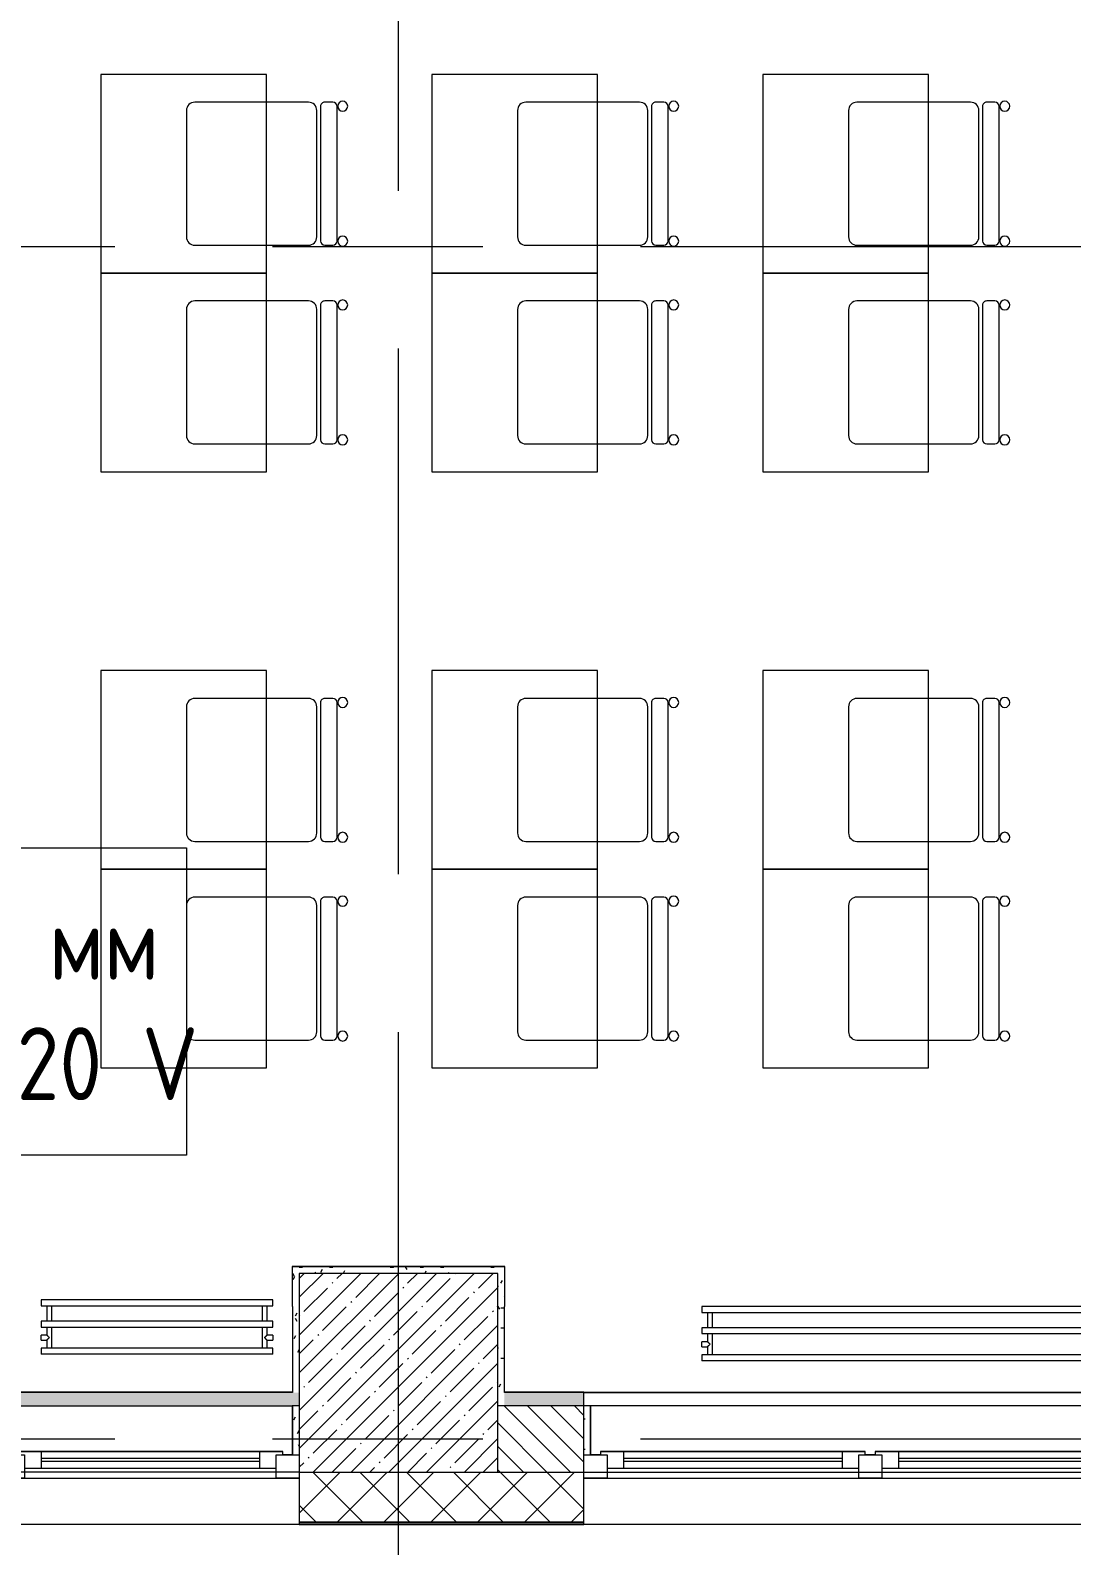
# Model space of a CAD drawing. Header units: millimetres. Extents: x -5714 to 188114, y -8553 to 29000.
# Drawn here: x 32198 to 35344, y -322 to 4253 of the extents above; entities that cross this region are included whole.
import ezdxf

# ---------------------------------------------------------------- set-up
doc = ezdxf.new("R2010")
doc.units = ezdxf.units.MM
doc.linetypes.add('Осевая', pattern=[3175, 635, -476.25, 1587.5, -476.25])
for name, color, linetype, lineweight in [('A-GLAZ', 7, 'Continuous', 9), ('A-GLAZ-1', 7, 'Continuous', 13), ('A-WALL', 7, 'Continuous', 9), ('E-ELEC-FIXT-IDEN', 7, 'Continuous', 9), ('I-WALL', 7, 'Continuous', 9), ('M-EQPM', 7, 'Continuous', 9), ('S-COLS', 7, 'Continuous', 9), ('Оси', 7, 'Continuous', 9), ('Оси-2', 7, 'Осевая', 9)]:
    doc.layers.add(name, color=color, linetype=linetype, lineweight=lineweight)
for name, color, linetype, lineweight, true_color in [('A-WALL-1', 7, 'Continuous', 9, 0x3c3c3c), ('A-WALL-FNSH-1', 7, 'Continuous', 9, 0x3c3c3c), ('I-FURN-1', 7, 'Continuous', 9, 0xf0f0f0)]:
    doc.layers.add(name, color=color, linetype=linetype, lineweight=lineweight, true_color=true_color)
doc.styles.add('GOST Common_1', font='GOST_Common.ttf', dxfattribs={"width": 0.9, "height": 220})
pattern_1 = [(0, (0, 0), (121.92, 30.48), [10.058, -81.382, 10.058, -81.382, -487.68]), (0, (0, 0), (121.92, 30.48), [-182.88, 10.058, -172.822, 10.058, -81.382, -213.36]), (0, (0, 0), (121.92, 30.48), [-457.2, 10.058, -50.902, 10.058, -142.342]), (120, (45.72, 15.24), (-87.356454, 90.345817), [10.058, -81.382, 10.058, -81.382, -487.68]), (120, (45.72, 15.24), (-87.356454, 90.345817), [-182.88, 10.058, -172.822, 10.058, -81.382, -213.36]), (120, (45.72, 15.24), (-87.356454, 90.345817), [-457.2, 10.058, -50.902, 10.058, -142.342]), (240, (60.96, 76.2), (-34.563546, -120.825817), [10.058, -81.382, 10.058, -81.382, -487.68]), (240, (60.96, 76.2), (-34.563546, -120.825817), [-182.88, 10.058, -172.822, 10.058, -81.382, -213.36]), (240, (60.96, 76.2), (-34.563546, -120.825817), [-457.2, 10.058, -50.902, 10.058, -142.342])]

# ---------------------------------------------------------------- blocks, each defined once
blk = doc.blocks.new('BSC_Колонна _Прямоугольная - 600х600-V7-План размещения напольных электротехнических лючков и розеток 3 этажа в осях 1-12')
at = {"layer": 'S-COLS'}
h = blk.add_hatch(dxfattribs=at)
h.set_pattern_fill('FP_12', color=256, style=0, pattern_type=2)
h.set_pattern_definition([(45, (-33310, -200), (-57.02463, 57.02463), []), (45, (-33252.975, -200), (-57.02463, 57.02463), [100.806, -20.161, 3.353, -16.808])])
h.paths.add_polyline_path([(-300, -300), (300, -300), (300, 300), (-300, 300), (-300, -46.9)])
for p, q in [((300, 300), (-300, 300)), ((-300, 300), (-300, -300)), ((300, -300), (300, 300)), ((-300, -300), (300, -300))]:
    blk.add_line(p, q, dxfattribs=at)
blk = doc.blocks.new('120_Окно_СКБ_2Ст - 120_Окно_СКБ_2Ст 2100х2400 _мал створка справа_-22446225-План размещения напольных электротехнических лючков и розеток 3 этажа в осях 1-12')
at = {"layer": 'A-GLAZ'}
for p, q in [((1050, -57), (-1050, -57)), ((-1030, -127), (-1000, -127)), ((-930, -107), (100, -107)), ((100, -117), (-930, -117)), ((170, -127), (198.9, -127)), ((270, -107), (930, -107)), ((930, -117), (270, -117)), ((1000, -127), (1030, -127))]:
    blk.add_line(p, q, dxfattribs=at)
at = {"layer": 'A-GLAZ-1'}
for p, q in [((-1050, -127), (-1050, -57)), ((-1050, -57), (-980, -57)), ((-980, -57), (-980, -127)), ((150, -87), (-980, -87)), ((-980, -87), (-980, -127)), ((-930, -137), (-930, -87)), ((100, -137), (100, -87)), ((150, -127), (150, -57)), ((150, -57), (220, -57)), ((150, -127), (150, -87)), ((220, -57), (220, -127)), ((980, -87), (220, -87)), ((220, -87), (220, -127)), ((270, -137), (270, -87)), ((930, -137), (930, -87)), ((980, -127), (980, -57)), ((980, -57), (1050, -57)), ((980, -127), (980, -87)), ((1050, -57), (1050, -127)), ((-980, -127), (-1050, -127)), ((-980, -127), (-1000, -127)), ((-1000, -127), (-1000, -137)), ((-1000, -137), (170, -137)), ((170, -137), (-1000, -137)), ((220, -127), (150, -127)), ((170, -127), (150, -127)), ((170, -137), (170, -127)), ((220, -127), (200, -127)), ((200, -127), (200, -137)), ((200, -137), (1000, -137)), ((1000, -137), (200, -137)), ((1050, -127), (980, -127)), ((1000, -127), (980, -127)), ((1000, -137), (1000, -127))]:
    blk.add_line(p, q, dxfattribs=at)
blk = doc.blocks.new('120_Окно_СКБ_1Ст - 120_Окно_СКБ_1Ст 900х2500_h_-22445987-План размещения напольных электротехнических лючков и розеток 3 этажа в осях 1-12')
at = {"layer": 'A-GLAZ'}
for p, q in [((450, -57), (-450, -57)), ((-430, -127), (-400, -127)), ((-330, -107), (330, -107)), ((330, -117), (-330, -117)), ((400, -127), (430, -127))]:
    blk.add_line(p, q, dxfattribs=at)
at = {"layer": 'A-GLAZ-1'}
for p, q in [((-450, -127), (-450, -57)), ((-450, -57), (-380, -57)), ((-380, -57), (-380, -127)), ((380, -87), (-380, -87)), ((-380, -87), (-380, -127)), ((-330, -137), (-330, -87)), ((330, -137), (330, -87)), ((380, -127), (380, -57)), ((380, -57), (450, -57)), ((380, -127), (380, -87)), ((450, -57), (450, -127)), ((-380, -127), (-450, -127)), ((-380, -127), (-400, -127)), ((-400, -127), (-400, -137)), ((-400, -137), (400, -137)), ((400, -137), (-400, -137)), ((450, -127), (380, -127)), ((400, -127), (380, -127)), ((400, -137), (400, -127))]:
    blk.add_line(p, q, dxfattribs=at)
blk = doc.blocks.new('Стол базовый прямоугольный - 1_7а-25476368-План размещения напольных электротехнических лючков и розеток 3 этажа в осях 1-12')
at = {"layer": 'I-FURN-1'}
for p, q in [((250, 300), (-250, 300)), ((-250, 300), (-250, -300)), ((250, -300), (250, 300)), ((-250, -300), (250, -300))]:
    blk.add_line(p, q, dxfattribs=at)
blk = doc.blocks.new('Стул Breuer - 1_9а-25403171-План размещения напольных электротехнических лючков и розеток 3 этажа в осях 1-12')
at = {"layer": 'I-FURN-1'}
for p, q in [((190.5, 241.3), (-190.5, 241.3)), ((-215.9, 215.9), (-215.9, 0)), ((215.9, 0), (215.9, 215.9)), ((-215.9, 0), (-215.9, -127)), ((215.9, -127), (215.9, 0)), ((-215.9, -176.2), (-215.9, -200.8)), ((203.2, -163.5), (-203.2, -163.5)), ((-190.5, -152.4), (190.5, -152.4)), ((215.9, -200.8), (215.9, -176.2)), ((-203.2, -213.5), (203.2, -213.5))]:
    blk.add_line(p, q, dxfattribs=at)
for centre, radius, start, end in [((-190.5, 215.9), 25.4, 90, 180), ((190.5, 215.9), 25.4, 0, 90), ((-190.5, -127), 25.4, 180, 270), ((190.5, -127), 25.4, 270, 360), ((-203.2, -176.2), 12.7, 90, 180), ((203.2, -176.2), 12.7, 360, 90), ((-203.5, -230.6), 15.1, 360, 180), ((-203.2, -200.8), 12.7, 180, 270), ((203.7, -230.6), 15.1, 360, 180), ((203.2, -200.8), 12.7, 270, 360), ((-203.5, -230.6), 15.1, 180, 360), ((203.7, -230.6), 15.1, 180, 360)]:
    blk.add_arc(centre, radius, start, end, dxfattribs=at)
blk = doc.blocks.new('Стул Breuer - 1_9а-V45-План размещения напольных электротехнических лючков и розеток 3 этажа в осях 1-12')
at = {"layer": 'I-FURN-1'}
for p, q in [((190.5, 241.3), (-190.5, 241.3)), ((-215.9, 215.9), (-215.9, 0)), ((215.9, 0), (215.9, 215.9)), ((-215.9, 0), (-215.9, -127)), ((215.9, -127), (215.9, 0)), ((-215.9, -176.2), (-215.9, -200.8)), ((203.2, -163.5), (-203.2, -163.5)), ((-190.5, -152.4), (190.5, -152.4)), ((215.9, -200.8), (215.9, -176.2)), ((-203.2, -213.5), (203.2, -213.5))]:
    blk.add_line(p, q, dxfattribs=at)
for centre, radius, start, end in [((-190.5, 215.9), 25.4, 135, 180), ((-190.5, 215.9), 25.4, 90, 135), ((190.5, 215.9), 25.4, 0, 90), ((-190.5, -127), 25.4, 180, 270), ((190.5, -127), 25.4, 270, 360), ((-203.2, -176.2), 12.7, 90, 180), ((203.2, -176.2), 12.7, 360, 90), ((-203.5, -230.6), 15.1, 360, 180), ((-203.2, -200.8), 12.7, 180, 270), ((203.7, -230.6), 15.1, 360, 180), ((203.2, -200.8), 12.7, 270, 360), ((-203.5, -230.6), 15.1, 180, 360), ((203.7, -230.6), 15.1, 180, 360)]:
    blk.add_arc(centre, radius, start, end, dxfattribs=at)
blk = doc.blocks.new('radiator_prado_classic_z_tip_30_po exemplyaru - Classic Z Тип 30-500-30677900-План размещения напольных электротехнических лючков и розеток 3 этажа в осях 1-12')
at = {"layer": 'M-EQPM'}
for p, q in [((0, 228), (0, 210)), ((700, 228), (0, 228)), ((0, 210), (700, 210)), ((17.5, 210), (17.5, 164)), ((32.5, 164), (32.5, 210)), ((667.5, 210), (667.5, 164)), ((682.5, 164), (682.5, 210)), ((700, 210), (700, 228)), ((700, 164), (0, 164)), ((0, 164), (0, 146)), ((0, 146), (700, 146)), ((17.5, 146), (17.5, 121.5)), ((32.5, 82), (32.5, 146)), ((667.5, 146), (667.5, 82)), ((682.5, 121.5), (682.5, 146)), ((700, 146), (700, 164)), ((17.5, 121.5), (0, 121.5)), ((17.5, 121.5), (0, 121.5)), ((0, 121.5), (0, 121.2)), ((0, 106.5), (0, 121.5)), ((0, 121.2), (0, 121.2)), ((0, 106.8), (0, 106.5)), ((0, 106.8), (0, 106.8)), ((0, 106.5), (17.5, 106.5)), ((0, 106.5), (17.5, 106.5)), ((17.5, 106.5), (17.5, 82)), ((700, 121.5), (682.5, 121.5)), ((700, 121.5), (682.5, 121.5)), ((682.5, 82), (682.5, 106.5)), ((682.5, 106.5), (700, 106.5)), ((682.5, 106.5), (700, 106.5)), ((700, 121.5), (700, 106.5)), ((700, 121.2), (700, 121.5)), ((700, 121.5), (700, 121.2)), ((700, 121.2), (700, 121.5)), ((700, 106.5), (700, 106.8)), ((700, 106.8), (700, 106.5)), ((700, 106.5), (700, 106.8)), ((700, 82), (0, 82)), ((0, 82), (0, 64)), ((700, 64), (0, 64)), ((700, 64), (700, 82))]:
    blk.add_line(p, q, dxfattribs=at)
for points, knots in [([(25, 114), (24.5, 114.5), (23.6, 115.4), (22.4, 116.6), (21.6, 117.4), (21.1, 117.9), (20.8, 118.2), (20.5, 118.5), (20.2, 118.8), (19.8, 119.1), (19.6, 119.4), (19.3, 119.7), (19, 120), (18.7, 120.3), (18.5, 120.5), (18.3, 120.7), (18.1, 120.9), (17.9, 121.1), (17.8, 121.2), (17.7, 121.3), (17.5, 121.5), (17.5, 121.5), (17.5, 121.5)], [0, 0, 0, 0, 0.142857, 0.285714, 0.357143, 0.392857, 0.428571, 0.464286, 0.5, 0.535714, 0.571429, 0.607143, 0.642857, 0.678571, 0.714286, 0.75, 0.785714, 0.821429, 0.857143, 0.892857, 0.928571, 1, 1, 1, 1]), ([(17.5, 106.5), (17.5, 106.5), (17.5, 106.5), (17.7, 106.7), (17.8, 106.8), (17.9, 106.9), (18.1, 107.1), (18.3, 107.3), (18.5, 107.5), (18.7, 107.7), (19, 108), (19.3, 108.3), (19.6, 108.6), (19.8, 108.9), (20.3, 109.3), (20.7, 109.7), (21.1, 110.1), (21.6, 110.6), (22.4, 111.4), (23.6, 112.6), (24.5, 113.5), (25, 114)], [0, 0, 0, 0, 0.071429, 0.107143, 0.142857, 0.178571, 0.214286, 0.25, 0.285714, 0.321429, 0.357143, 0.392857, 0.428571, 0.464286, 0.5, 0.571429, 0.607143, 0.642857, 0.714286, 0.857143, 1, 1, 1, 1]), ([(675, 114), (675.5, 114.5), (676.4, 115.4), (677.6, 116.6), (678.4, 117.4), (678.9, 117.9), (679.2, 118.2), (679.5, 118.5), (679.8, 118.8), (680.1, 119.2), (680.4, 119.4), (680.7, 119.7), (681, 120), (681.3, 120.3), (681.5, 120.5), (681.7, 120.7), (681.9, 120.9), (682.1, 121.1), (682.2, 121.2), (682.3, 121.3), (682.5, 121.5), (682.5, 121.5), (682.5, 121.5)], [0, 0, 0, 0, 0.142857, 0.285714, 0.357143, 0.392857, 0.428571, 0.464286, 0.5, 0.535714, 0.571429, 0.607143, 0.642857, 0.678571, 0.714286, 0.75, 0.785714, 0.821429, 0.857143, 0.892857, 0.928571, 1, 1, 1, 1]), ([(682.5, 106.5), (682.5, 106.5), (682.5, 106.5), (682.3, 106.7), (682.2, 106.8), (682.1, 106.9), (681.9, 107.1), (681.7, 107.3), (681.5, 107.5), (681.3, 107.7), (681, 108), (680.7, 108.3), (680.4, 108.6), (680.1, 108.8), (679.7, 109.3), (679.3, 109.7), (678.9, 110.1), (678.4, 110.6), (677.6, 111.4), (676.4, 112.6), (675.5, 113.5), (675, 114)], [0, 0, 0, 0, 0.071429, 0.107143, 0.142857, 0.178571, 0.214286, 0.25, 0.285714, 0.321429, 0.357143, 0.392857, 0.428571, 0.464286, 0.5, 0.571429, 0.607143, 0.642857, 0.714286, 0.857143, 1, 1, 1, 1])]:
    blk.add_open_spline(points, degree=3, knots=knots, dxfattribs=at)
blk = doc.blocks.new('radiator_prado_classic_z_tip_30_po exemplyaru - Classic Z Тип 30-500-30677899-План размещения напольных электротехнических лючков и розеток 3 этажа в осях 1-12')
at = {"layer": 'M-EQPM'}
for p, q in [((0, 228), (0, 210)), ((1600, 228), (0, 228)), ((0, 210), (1600, 210)), ((17.5, 210), (17.5, 164)), ((32.5, 164), (32.5, 210)), ((1567.5, 210), (1567.5, 164)), ((1582.5, 164), (1582.5, 210)), ((1600, 210), (1600, 228)), ((1600, 164), (0, 164)), ((0, 164), (0, 146)), ((0, 146), (1600, 146)), ((17.5, 146), (17.5, 121.5)), ((32.5, 82), (32.5, 146)), ((1567.5, 146), (1567.5, 82)), ((1582.5, 121.5), (1582.5, 146)), ((1600, 146), (1600, 164)), ((17.5, 121.5), (0, 121.5)), ((17.5, 121.5), (0, 121.5)), ((0, 121.5), (0, 121.2)), ((0, 106.5), (0, 121.5)), ((0, 121.2), (0, 121.2)), ((0, 106.8), (0, 106.5)), ((0, 106.8), (0, 106.8)), ((0, 106.5), (17.5, 106.5)), ((0, 106.5), (17.5, 106.5)), ((17.5, 106.5), (17.5, 82)), ((1600, 121.5), (1582.5, 121.5)), ((1600, 121.5), (1582.5, 121.5)), ((1582.5, 82), (1582.5, 106.5)), ((1582.5, 106.5), (1600, 106.5)), ((1582.5, 106.5), (1600, 106.5)), ((1600, 121.5), (1600, 106.5)), ((1600, 121.2), (1600, 121.5)), ((1600, 121.5), (1600, 121.2)), ((1600, 121.2), (1600, 121.5)), ((1600, 106.5), (1600, 106.8)), ((1600, 106.8), (1600, 106.5)), ((1600, 106.5), (1600, 106.8)), ((1600, 82), (0, 82)), ((0, 82), (0, 64)), ((1600, 64), (0, 64)), ((1600, 64), (1600, 82))]:
    blk.add_line(p, q, dxfattribs=at)
for points, knots in [([(25, 114), (24.5, 114.5), (23.6, 115.4), (22.4, 116.6), (21.6, 117.4), (21.1, 117.9), (20.8, 118.2), (20.5, 118.5), (20.2, 118.8), (19.8, 119.1), (19.6, 119.4), (19.3, 119.7), (19, 120), (18.7, 120.3), (18.5, 120.5), (18.3, 120.7), (18.1, 120.9), (17.9, 121.1), (17.8, 121.2), (17.7, 121.3), (17.5, 121.5), (17.5, 121.5), (17.5, 121.5)], [0, 0, 0, 0, 0.142857, 0.285714, 0.357143, 0.392857, 0.428571, 0.464286, 0.5, 0.535714, 0.571429, 0.607143, 0.642857, 0.678571, 0.714286, 0.75, 0.785714, 0.821429, 0.857143, 0.892857, 0.928571, 1, 1, 1, 1]), ([(17.5, 106.5), (17.5, 106.5), (17.5, 106.5), (17.7, 106.7), (17.8, 106.8), (17.9, 106.9), (18.1, 107.1), (18.3, 107.3), (18.5, 107.5), (18.7, 107.7), (19, 108), (19.3, 108.3), (19.6, 108.6), (19.8, 108.9), (20.3, 109.3), (20.7, 109.7), (21.1, 110.1), (21.6, 110.6), (22.4, 111.4), (23.6, 112.6), (24.5, 113.5), (25, 114)], [0, 0, 0, 0, 0.071429, 0.107143, 0.142857, 0.178571, 0.214286, 0.25, 0.285714, 0.321429, 0.357143, 0.392857, 0.428571, 0.464286, 0.5, 0.571429, 0.607143, 0.642857, 0.714286, 0.857143, 1, 1, 1, 1]), ([(1575, 114), (1575.5, 114.5), (1576.4, 115.4), (1577.6, 116.6), (1578.4, 117.4), (1578.9, 117.9), (1579.2, 118.2), (1579.5, 118.5), (1579.8, 118.8), (1580.1, 119.2), (1580.4, 119.4), (1580.7, 119.7), (1581, 120), (1581.3, 120.3), (1581.5, 120.5), (1581.7, 120.7), (1581.9, 120.9), (1582.1, 121.1), (1582.2, 121.2), (1582.3, 121.3), (1582.5, 121.5), (1582.5, 121.5), (1582.5, 121.5)], [0, 0, 0, 0, 0.142857, 0.285714, 0.357143, 0.392857, 0.428571, 0.464286, 0.5, 0.535714, 0.571429, 0.607143, 0.642857, 0.678571, 0.714286, 0.75, 0.785714, 0.821429, 0.857143, 0.892857, 0.928571, 1, 1, 1, 1]), ([(1582.5, 106.5), (1582.5, 106.5), (1582.5, 106.5), (1582.3, 106.7), (1582.2, 106.8), (1582.1, 106.9), (1581.9, 107.1), (1581.7, 107.3), (1581.5, 107.5), (1581.3, 107.7), (1581, 108), (1580.7, 108.3), (1580.4, 108.6), (1580.1, 108.8), (1579.7, 109.3), (1579.3, 109.7), (1578.9, 110.1), (1578.4, 110.6), (1577.6, 111.4), (1576.4, 112.6), (1575.5, 113.5), (1575, 114)], [0, 0, 0, 0, 0.071429, 0.107143, 0.142857, 0.178571, 0.214286, 0.25, 0.285714, 0.321429, 0.357143, 0.392857, 0.428571, 0.464286, 0.5, 0.571429, 0.607143, 0.642857, 0.714286, 0.857143, 1, 1, 1, 1])]:
    blk.add_open_spline(points, degree=3, knots=knots, dxfattribs=at)

msp = doc.modelspace()

# ---------------------------------------------------------------- hatches: boundary and pattern name
at = {"layer": 'A-WALL'}
h = msp.add_hatch(dxfattribs=at)
h.set_pattern_fill('FP_7', color=256, style=0, pattern_type=2)
h.set_pattern_definition([(135, (0, 0), (-35.35534, -35.35534), [])])
h.paths.add_polyline_path([(37423, -100), (37990, -100), (37990, 100), (37423, 100)])
h.paths.add_polyline_path([(36523, -100), (36523, 100), (35970, 100), (35970, -100), (36067.3, -100)])
h.paths.add_polyline_path([(33870, -100), (33870, 100), (33610, 100), (33610, -100)])
h.paths.add_polyline_path([(32110, -100), (32110, 100), (30882.8, 100), (30882.8, -100), (32028.8, -100)])
h.paths.add_polyline_path([(29982.8, -100), (29982.8, 100), (29809.7, 100), (29809.7, -100)])
h.paths.add_polyline_path([(26160, -100), (26409.7, -100), (26409.7, 100), (26160, 100), (26160, -41.2)])
h.paths.add_polyline_path([(25298.1, -100), (25560, -100), (25560, 100), (24810, 100), (24810, -100)])
h.paths.add_polyline_path([(22710, -100), (22710, 100), (22510, 100), (22510, -100), (22605.8, -100)])
h.paths.add_polyline_path([(20710, -100), (20710, 100), (19360, 100), (19360, -100), (19913.5, -100)])
h.paths.add_polyline_path([(21910, -100), (21910, 100), (21610, 100), (21610, -100)])
h.paths.add_polyline_path([(16510, -100), (17260, -100), (17260, 100), (16510, 100)])
h.paths.add_polyline_path([(15610, -100), (15610, 100), (14860, 100), (14860, -100)])
h.paths.add_polyline_path([(12010, -100), (12160, -100), (12160, 100), (12010, 100)])
h.paths.add_polyline_path([(11110, -100), (11110, 100), (10359.7, 100), (10359.7, -100)])
h.paths.add_polyline_path([(7660, -100), (7660, 100), (6830, 100), (6830, -100)])
h = msp.add_hatch(dxfattribs=at)
h.set_pattern_fill('FP_9', color=256, style=0, pattern_type=2)
h.set_pattern_definition([(45, (0, 0), (-70.71068, 70.71068), []), (135, (0, 0), (-70.71068, -70.71068), [])])
h.paths.add_polyline_path([(37990, -250), (38282.7, -250), (38282.7, -100), (37423, -100), (37423, -250)])
h.paths.add_polyline_path([(36067.3, -250), (36523, -250), (36523, -100), (35970, -100), (35970, -250)])
h.paths.add_polyline_path([(33870, -250), (33870, -100), (33010, -100), (33010, -250), (33610, -250)])
h.paths.add_polyline_path([(32110, -250), (32110, -100), (30882.8, -100), (30882.8, -250), (32028.8, -250)])
h.paths.add_polyline_path([(29809.7, -250), (29982.8, -250), (29982.8, -100), (29209.7, -100), (29209.7, -250)])
h.paths.add_polyline_path([(26160, -250), (26409.7, -250), (26409.7, -100), (24810, -100), (24810, -250), (25560, -250)])
h.paths.add_polyline_path([(22710, -250), (22710, -100), (21610, -100), (21610, -250), (22605.8, -250)])
h.paths.add_polyline_path([(20710, -250), (20710, -100), (19360, -100), (19360, -250), (19913.5, -250)])
h.paths.add_polyline_path([(15610, -250), (15610, -100), (14860, -100), (14860, -250)])
h.paths.add_polyline_path([(17221.2, -250), (17260, -250), (17260, -100), (16510, -100), (16510, -250)])
h.paths.add_polyline_path([(12760, -250), (12760, -100), (12010, -100), (12010, -250)])
h.paths.add_polyline_path([(10359.7, -250), (11110, -250), (11110, -100), (10359.7, -100)])
h.paths.add_polyline_path([(8259.7, -250), (8259.7, -100), (6830, -100), (6830, -250)])
h.paths.add_polyline_path([(3730, -250), (3730, -100), (-260, -100), (-260, -250), (1067.4, -250)])
at = {"layer": 'I-WALL'}
h = msp.add_hatch(dxfattribs=at)
h.set_pattern_fill('FP_35', color=256, style=0, pattern_type=2)
h.set_pattern_definition(pattern_1)
h.paths.add_polyline_path([(32990, 140), (33010, 140), (33010, 520), (32990, 520), (32990, 141)])
h = msp.add_hatch(dxfattribs=at)
h.set_pattern_fill('FP_35', color=256, style=0, pattern_type=2)
h.set_pattern_definition(pattern_1)
h.paths.add_polyline_path([(33630, 500), (33630, 520), (33010, 520), (33010, 500), (33610, 500)])
h = msp.add_hatch(dxfattribs=at)
h.set_pattern_fill('FP_35', color=256, style=0, pattern_type=2)
h.set_pattern_definition(pattern_1)
h.paths.add_polyline_path([(33610, 100), (33630, 100), (33630, 500), (33610, 500), (33610, 153.1)])
h = msp.add_hatch(dxfattribs=at)
h.set_pattern_fill('FP_35', color=256, style=0, pattern_type=2)
h.set_pattern_definition(pattern_1)
h.paths.add_polyline_path([(33010, 100), (33010, 140), (29829.7, 140), (29829.7, 100), (32028.8, 100)])
h = msp.add_hatch(dxfattribs=at)
h.set_pattern_fill('FP_35', color=256, style=0, pattern_type=2)
h.set_pattern_definition(pattern_1)
h.paths.add_polyline_path([(37970, 100), (37970, 140), (37423, 140), (37423, 100)])
h.paths.add_polyline_path([(36523, 100), (36523, 140), (35970, 140), (35970, 100), (36067.3, 100)])
h.paths.add_polyline_path([(33630, 100), (33870, 100), (33870, 140), (33630, 140)])
h = msp.add_hatch(dxfattribs=at)
h.set_pattern_fill('FP_35', color=256, style=0, pattern_type=2)
h.set_pattern_definition(pattern_1)
h.paths.add_polyline_path([(33010, -48), (33010, 100), (32990, 100), (32990, -48)])
h = msp.add_hatch(dxfattribs=at)
h.set_pattern_fill('FP_35', color=256, style=0, pattern_type=2)
h.set_pattern_definition(pattern_1)
h.paths.add_polyline_path([(33890, -48), (33890, 100), (33870, 100), (33870, -48)])

# ---------------------------------------------------------------- linework, layer by layer
at = {"layer": 'A-WALL'}
for p, q in [((33890, 100), (33610, 100)), ((33610, -100), (37970, -100)), ((33010, -258), (32110, -258)), ((33010, -250), (33870, -250)), ((33010, -253), (33870, -253)), ((35970, -258), (33870, -258))]:
    msp.add_line(p, q, dxfattribs=at)
at = {"layer": 'A-WALL-1'}
for p, q in [((33630, 520), (32990, 520)), ((32990, 400), (32990, 140)), ((33630, 140), (33630, 400)), ((32990, 140), (29829.7, 140)), ((33870, 140), (33630, 140)), ((33870, -250), (33870, 140)), ((29829.7, 100), (32989, 100)), ((33010, 100), (32990, 100)), ((32990, 100), (32990, -48)), ((33890, -48), (33890, 100)), ((32990, -48), (33010, -48)), ((33870, -48), (33890, -48)), ((33010, -100), (33010, -250))]:
    msp.add_line(p, q, dxfattribs=at)
at = {"layer": 'A-WALL-FNSH-1'}
for p, q in [((32989, 521), (32989, 400)), ((33631, 521), (32989, 521)), ((32990, 400), (32990, 520)), ((33630, 520), (33630, 400)), ((33631, 400), (33631, 521)), ((32989, 400), (32990, 400)), ((33630, 400), (33631, 400)), ((32990, 141), (29829.7, 141)), ((33870, 141), (33630, 141)), ((33870, 140), (33870, 141)), ((32990, 100), (32989, 100)), ((32989, 100), (32989, -48)), ((33891, 100), (33890, 100)), ((33891, -48), (33891, 100)), ((32989, -48), (32990, -48)), ((33890, -48), (33891, -48)), ((33010, -250), (33010, -258)), ((33010, -258), (33870, -258)), ((33870, -258), (33870, -250))]:
    msp.add_line(p, q, dxfattribs=at)
at = {"layer": 'E-ELEC-FIXT-IDEN', "flags": 128}
msp.add_lwpolyline([(31290.6, 1784.5), (32669.6, 1784.5), (32669.6, 856.5), (31290.6, 856.5)], close=True, dxfattribs=at)
at = {"layer": 'I-WALL'}
for p, q in [((33870, 141), (35970, 141)), ((33870, 140), (35970, 140)), ((35949, 100), (33891, 100)), ((33010, -100), (32110, -100))]:
    msp.add_line(p, q, dxfattribs=at)
at = {"layer": 'Оси'}
msp.add_line((33310, -1906.3), (33310, 593.7), dxfattribs=at)
at = {"layer": 'Оси-2'}
for p, q in [((33310, 593.7), (33310, 24898.1)), ((-1995.5, 3600), (36260, 3600)), ((-1995.5, 0), (36260, 0))]:
    msp.add_line(p, q, dxfattribs=at)

# ---------------------------------------------------------------- block references
at = {"layer": 'A-GLAZ', "rotation": 180}
for name, p in [('120_Окно_СКБ_1Ст - 120_Окно_СКБ_1Ст 900х2500_h_-22445987-План размещения напольных электротехнических лючков и розеток 3 этажа в осях 1-12', (32560, -175)), ('120_Окно_СКБ_2Ст - 120_Окно_СКБ_2Ст 2100х2400 _мал створка справа_-22446225-План размещения напольных электротехнических лючков и розеток 3 этажа в осях 1-12', (34920, -175))]:
    msp.add_blockref(name, p, dxfattribs=at)
at = {"layer": 'I-FURN-1'}
for p in [(32660.7, 3820.1), (33660.7, 3820.1), (34660.7, 3820.1), (32660.7, 3220.1), (33660.7, 3220.1), (34660.7, 3220.1), (32660.7, 2020.1), (33660.7, 2020.1), (34660.7, 2020.1), (32660.7, 1420.1), (33660.7, 1420.1), (34660.7, 1420.1)]:
    msp.add_blockref('Стол базовый прямоугольный - 1_7а-25476368-План размещения напольных электротехнических лючков и розеток 3 этажа в осях 1-12', p, dxfattribs=at)
at = {"layer": 'I-FURN-1', "rotation": 89.99999999999959}
for name, p in [('Стул Breuer - 1_9а-25403171-План размещения напольных электротехнических лючков и розеток 3 этажа в осях 1-12', (32910.7, 3820.1)), ('Стул Breuer - 1_9а-25403171-План размещения напольных электротехнических лючков и розеток 3 этажа в осях 1-12', (33910.7, 3820.1)), ('Стул Breuer - 1_9а-25403171-План размещения напольных электротехнических лючков и розеток 3 этажа в осях 1-12', (34910.7, 3820.1)), ('Стул Breuer - 1_9а-25403171-План размещения напольных электротехнических лючков и розеток 3 этажа в осях 1-12', (32910.7, 3220.1)), ('Стул Breuer - 1_9а-25403171-План размещения напольных электротехнических лючков и розеток 3 этажа в осях 1-12', (33910.7, 3220.1)), ('Стул Breuer - 1_9а-25403171-План размещения напольных электротехнических лючков и розеток 3 этажа в осях 1-12', (34910.7, 3220.1)), ('Стул Breuer - 1_9а-25403171-План размещения напольных электротехнических лючков и розеток 3 этажа в осях 1-12', (32910.7, 2020.1)), ('Стул Breuer - 1_9а-25403171-План размещения напольных электротехнических лючков и розеток 3 этажа в осях 1-12', (33910.7, 2020.1)), ('Стул Breuer - 1_9а-25403171-План размещения напольных электротехнических лючков и розеток 3 этажа в осях 1-12', (34910.7, 2020.1)), ('Стул Breuer - 1_9а-25403171-План размещения напольных электротехнических лючков и розеток 3 этажа в осях 1-12', (32910.7, 1420.1)), ('Стул Breuer - 1_9а-V45-План размещения напольных электротехнических лючков и розеток 3 этажа в осях 1-12', (33910.7, 1420.1)), ('Стул Breuer - 1_9а-25403171-План размещения напольных электротехнических лючков и розеток 3 этажа в осях 1-12', (34910.7, 1420.1))]:
    msp.add_blockref(name, p, dxfattribs=at)
at = {"layer": 'M-EQPM'}
for name, p in [('radiator_prado_classic_z_tip_30_po exemplyaru - Classic Z Тип 30-500-30677900-План размещения напольных электротехнических лючков и розеток 3 этажа в осях 1-12', (32230.2, 192)), ('radiator_prado_classic_z_tip_30_po exemplyaru - Classic Z Тип 30-500-30677899-План размещения напольных электротехнических лючков и розеток 3 этажа в осях 1-12', (34226, 172))]:
    msp.add_blockref(name, p, dxfattribs=at)
at = {"layer": 'S-COLS'}
msp.add_blockref('BSC_Колонна _Прямоугольная - 600х600-V7-План размещения напольных электротехнических лючков и розеток 3 этажа в осях 1-12', (33310, 200), dxfattribs=at)

# ---------------------------------------------------------------- texts
at = {"layer": 'E-ELEC-FIXT-IDEN', "char_height": 220, "attachment_point": 1, "style": 'GOST Common_1'}
for s, insert, width in [('мм', (32253.8, 1606.8), 375.19), ('   1: 220 V', (31390.6, 1243), 1291.519)]:
    msp.add_mtext(s, dxfattribs=dict(at, insert=insert, width=width))

doc.saveas('drawing.dxf')
